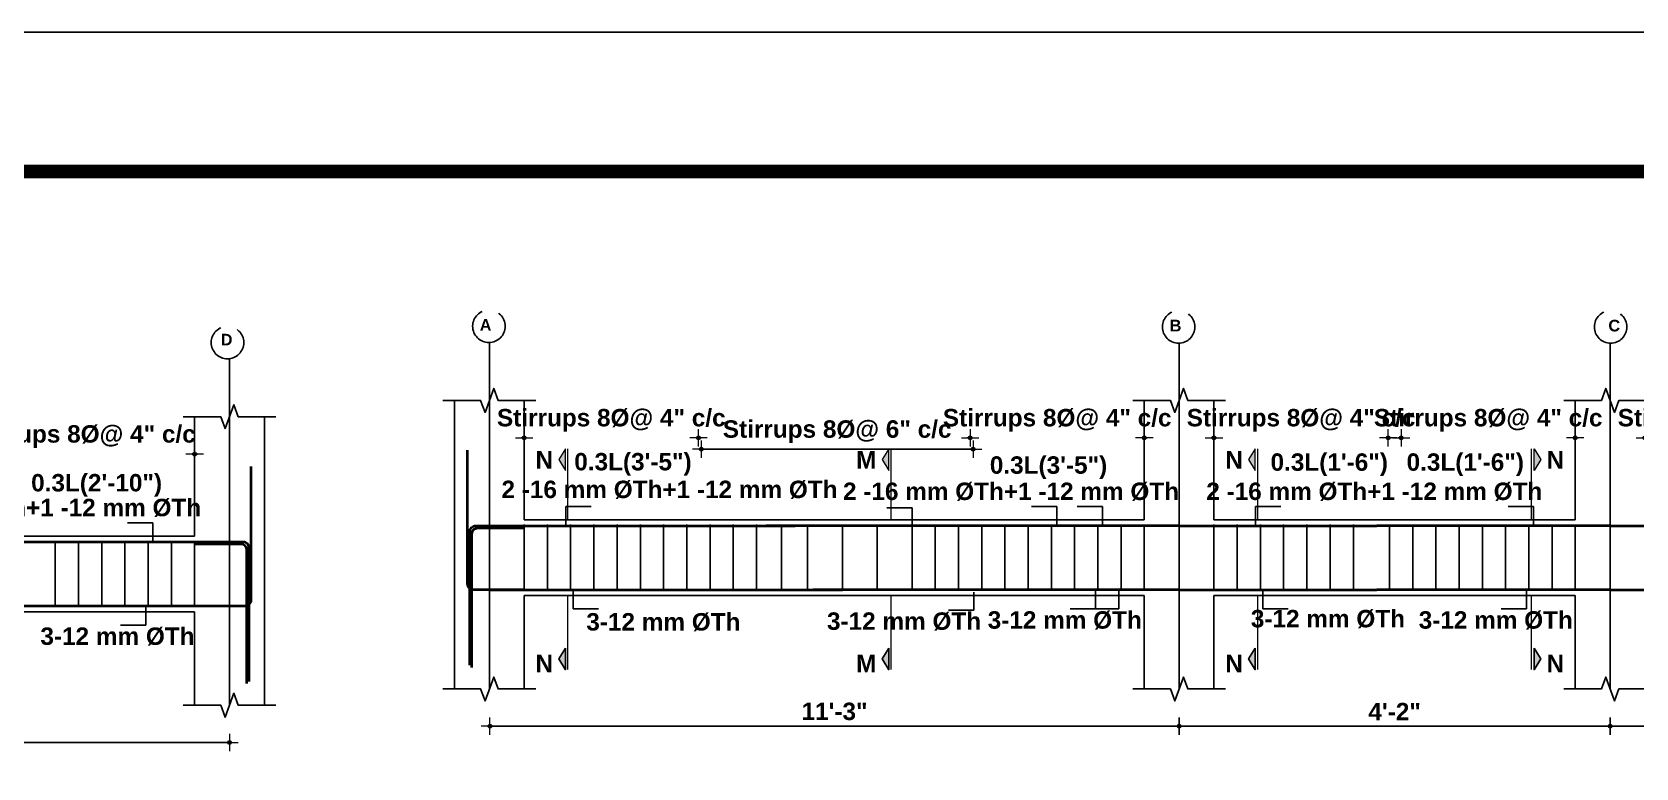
# Model space of a CAD drawing. Header units: inches. Extents: x -9998782 to 66725, y -6520505 to 8308.
# Drawn here: x -4995684 to -4995132, y -3257501 to -3257248 of the extents above; entities that cross this region are included whole.
import ezdxf

# ---------------------------------------------------------------- set-up
doc = ezdxf.new("R2010")
doc.units = ezdxf.units.IN
doc.header["$LTSCALE"] = 2
doc.header["$MEASUREMENT"] = 0
doc.header["$PDMODE"] = 34
doc.linetypes.add('ACAD_ISO02W100', pattern=[15, 12, -3])
doc.layers.get('0').update_dxf_attribs({"linetype": 'CONTINUOUS'})
doc.layers.get('DEFPOINTS').update_dxf_attribs({"color": 141, "linetype": 'CONTINUOUS'})
for name, color, linetype, lineweight in [('BAR', 5, 'CONTINUOUS', 40), ('dimension', 160, 'CONTINUOUS', 15), ('HATCH1', 4, 'ACAD_ISO02W100', 13), ('TEXT', 181, 'CONTINUOUS', 25)]:
    doc.layers.add(name, color=color, linetype=linetype, lineweight=lineweight)
doc.layers.add('STIRRUP', color=10, linetype='CONTINUOUS')
doc.styles.add('1.8 str', font='times.ttf', dxfattribs={"width": 0.8, "height": 6})
doc.styles.add('STYLE1', font='arialbd.ttf')
doc.dimstyles.new('1.4', dxfattribs={"dimscale": 0, "dimtxt": 6, "dimasz": 0.5, "dimexe": 2, "dimexo": 9, "dimgap": 2, "dimtad": 1, "dimdec": 0, "dimlfac": 0.5, "dimzin": 3, "dimdsep": 46, "dimlunit": 4, "dimtxsty": '1.8 str', "dimblk": 'DIM', "dimcen": 3, "dimdle": 3, "dimse1": 1, "dimse2": 1, "dimclrd": 256, "dimclre": 256, "dimclrt": 7, "dimadec": 1, "dimazin": 2, "dimtfac": 1, "dimtdec": 0, "dimtix": 1, "dimtofl": 0, "dimtmove": 2, "dimatfit": 3, "dimldrblk": 'arrow', "dimfxl": 2, "dimfrac": 2, "dimtolj": 2, "dimtzin": 0, "dimarcsym": 0})

# ---------------------------------------------------------------- blocks, each defined once
blk = doc.blocks.new('DIM')
at = {"layer": 'dimension'}
h = blk.add_hatch(color=256, dxfattribs=at)
h.paths.add_polyline_path([(0, 1.3), (0, 0), (1.3, 0, 0.414214)])
h.paths.add_polyline_path([(1.3, 0), (0, 0), (0, -1.3, 0.414214)])
h.paths.add_polyline_path([(0, 0), (-1.3, 0, 0.414214), (0, -1.3)])
h.paths.add_polyline_path([(0, 1.3, 0.414214), (-1.3, 0), (0, 0)])
for p, q in [((-6, 0), (6, 0)), ((0, 6), (0, -6))]:
    blk.add_line(p, q, dxfattribs=at)
blk.add_circle((0, 0), 1.28, dxfattribs=at)
blk = doc.blocks.new('*D767')
at = {"layer": 'DEFPOINTS', "color": 0, "ltscale": 10}
for p in [(-4995277.04, -3257387.38), (-4995277.04, -3257400.92), (-4995217.04, -3257418.43)]:
    blk.add_point(p, dxfattribs=at)
at = {"layer": 'dimension', "lineweight": -2, "ltscale": 10}
for p, q in [((-4995277.54, -3257387.38), (-4995278.04, -3257387.38)), ((-4995216.54, -3257387.38), (-4995216.04, -3257387.38))]:
    blk.add_line(p, q, dxfattribs=at)
at = {"layer": 'dimension', "lineweight": -2, "ltscale": 10, "xscale": 0.5, "yscale": 0.5, "zscale": 0.5}
blk.add_blockref('DIM', (-4995277.04, -3257387.38), dxfattribs=at)
at = {"layer": 'dimension', "lineweight": -2, "ltscale": 10, "xscale": 0.5, "yscale": 0.5, "zscale": 0.5, "rotation": 180}
blk.add_blockref('DIM', (-4995217.04, -3257387.38), dxfattribs=at)
at = {"layer": 'dimension', "color": 7, "ltscale": 10, "insert": (-4995247.04, -3257381.35), "char_height": 6, "attachment_point": 5, "style": 'STYLE1'}
blk.add_mtext('\\A2;Stirrups 8%%C@ 4" c/c', dxfattribs=at)
blk = doc.blocks.new('arrow')
at = {"layer": 'dimension'}
blk.add_lwpolyline([(1.2, 0, 0, 2.1, 0), (-2.3, 0, 0, 0, 0), (1.2, 0, 0, 0, 0)], format="xyseb", dxfattribs=at)
blk = doc.blocks.new('*D768')
at = {"layer": 'DEFPOINTS', "color": 0, "ltscale": 10}
for p in [(-4995301.04, -3257387.38), (-4995301.04, -3257400.92), (-4995361.04, -3257418.43)]:
    blk.add_point(p, dxfattribs=at)
at = {"layer": 'dimension', "lineweight": -2, "ltscale": 10}
for p, q in [((-4995361.54, -3257387.38), (-4995362.04, -3257387.38)), ((-4995300.54, -3257387.38), (-4995300.04, -3257387.38))]:
    blk.add_line(p, q, dxfattribs=at)
at = {"layer": 'dimension', "lineweight": -2, "ltscale": 10, "xscale": 0.5, "yscale": 0.5, "zscale": 0.5}
blk.add_blockref('DIM', (-4995361.04, -3257387.38), dxfattribs=at)
at = {"layer": 'dimension', "lineweight": -2, "ltscale": 10, "xscale": 0.5, "yscale": 0.5, "zscale": 0.5, "rotation": 180}
blk.add_blockref('DIM', (-4995301.04, -3257387.38), dxfattribs=at)
at = {"layer": 'dimension', "color": 7, "ltscale": 10, "insert": (-4995331.04, -3257381.35), "char_height": 6, "attachment_point": 5, "style": 'STYLE1'}
blk.add_mtext('\\A2;Stirrups 8%%C@ 4" c/c', dxfattribs=at)
blk = doc.blocks.new('*D769')
at = {"layer": 'DEFPOINTS', "color": 0, "ltscale": 10}
for p in [(-4995514.61, -3257387.38), (-4995514.61, -3257400.92), (-4995454.61, -3257418.43)]:
    blk.add_point(p, dxfattribs=at)
at = {"layer": 'dimension', "lineweight": -2, "ltscale": 10}
for p, q in [((-4995515.11, -3257387.38), (-4995515.61, -3257387.38)), ((-4995454.11, -3257387.38), (-4995453.61, -3257387.38))]:
    blk.add_line(p, q, dxfattribs=at)
at = {"layer": 'dimension', "lineweight": -2, "ltscale": 10, "xscale": 0.5, "yscale": 0.5, "zscale": 0.5}
blk.add_blockref('DIM', (-4995514.61, -3257387.38), dxfattribs=at)
at = {"layer": 'dimension', "lineweight": -2, "ltscale": 10, "xscale": 0.5, "yscale": 0.5, "zscale": 0.5, "rotation": 180}
blk.add_blockref('DIM', (-4995454.61, -3257387.38), dxfattribs=at)
at = {"layer": 'dimension', "color": 7, "ltscale": 10, "insert": (-4995484.61, -3257381.35), "char_height": 6, "attachment_point": 5, "style": 'STYLE1'}
blk.add_mtext('\\A2;Stirrups 8%%C@ 4" c/c', dxfattribs=at)
blk = doc.blocks.new('*D770')
at = {"layer": 'DEFPOINTS', "color": 0, "ltscale": 10}
for p in [(-4995453.6, -3257391.29), (-4995453.6, -3257422.72), (-4995360.03, -3257422.72)]:
    blk.add_point(p, dxfattribs=at)
at = {"layer": 'dimension', "lineweight": -2, "ltscale": 10}
blk.add_line((-4995360.53, -3257391.29), (-4995453.1, -3257391.29), dxfattribs=at)
at = {"layer": 'dimension', "lineweight": -2, "ltscale": 10, "xscale": 0.5, "yscale": 0.5, "zscale": 0.5, "rotation": 180}
blk.add_blockref('DIM', (-4995453.6, -3257391.29), dxfattribs=at)
at = {"layer": 'dimension', "lineweight": -2, "ltscale": 10, "xscale": 0.5, "yscale": 0.5, "zscale": 0.5}
blk.add_blockref('DIM', (-4995360.03, -3257391.29), dxfattribs=at)
at = {"layer": 'dimension', "color": 7, "ltscale": 10, "insert": (-4995406.82, -3257385.26), "char_height": 6, "attachment_point": 5, "style": 'STYLE1'}
blk.add_mtext('\\A2;Stirrups 8%%C@ 6" c/c', dxfattribs=at)
blk = doc.blocks.new('*D772')
at = {"layer": 'DEFPOINTS', "color": 0, "ltscale": 10}
for p in [(-4995152.6, -3257387.38), (-4995152.6, -3257400.92), (-4995212.6, -3257418.43)]:
    blk.add_point(p, dxfattribs=at)
at = {"layer": 'dimension', "lineweight": -2, "ltscale": 10}
for p, q in [((-4995213.1, -3257387.38), (-4995213.6, -3257387.38)), ((-4995152.1, -3257387.38), (-4995151.6, -3257387.38))]:
    blk.add_line(p, q, dxfattribs=at)
at = {"layer": 'dimension', "lineweight": -2, "ltscale": 10, "xscale": 0.5, "yscale": 0.5, "zscale": 0.5}
blk.add_blockref('DIM', (-4995212.6, -3257387.38), dxfattribs=at)
at = {"layer": 'dimension', "lineweight": -2, "ltscale": 10, "xscale": 0.5, "yscale": 0.5, "zscale": 0.5, "rotation": 180}
blk.add_blockref('DIM', (-4995152.6, -3257387.38), dxfattribs=at)
at = {"layer": 'dimension', "color": 7, "ltscale": 10, "insert": (-4995182.6, -3257381.35), "char_height": 6, "attachment_point": 5, "style": 'STYLE1'}
blk.add_mtext('\\A2;Stirrups 8%%C@ 4" c/c', dxfattribs=at)
blk = doc.blocks.new('*D773')
at = {"layer": 'DEFPOINTS', "color": 0, "ltscale": 10}
for p in [(-4995128.6, -3257387.38), (-4995128.6, -3257400.92), (-4995068.6, -3257418.43)]:
    blk.add_point(p, dxfattribs=at)
at = {"layer": 'dimension', "lineweight": -2, "ltscale": 10}
for p, q in [((-4995129.1, -3257387.38), (-4995129.6, -3257387.38)), ((-4995068.1, -3257387.38), (-4995067.6, -3257387.38))]:
    blk.add_line(p, q, dxfattribs=at)
at = {"layer": 'dimension', "lineweight": -2, "ltscale": 10, "xscale": 0.5, "yscale": 0.5, "zscale": 0.5}
blk.add_blockref('DIM', (-4995128.6, -3257387.38), dxfattribs=at)
at = {"layer": 'dimension', "lineweight": -2, "ltscale": 10, "xscale": 0.5, "yscale": 0.5, "zscale": 0.5, "rotation": 180}
blk.add_blockref('DIM', (-4995068.6, -3257387.38), dxfattribs=at)
at = {"layer": 'dimension', "color": 7, "ltscale": 10, "insert": (-4995098.6, -3257381.35), "char_height": 6, "attachment_point": 5, "style": 'STYLE1'}
blk.add_mtext('\\A2;Stirrups 8%%C@ 4" c/c', dxfattribs=at)
blk = doc.blocks.new('*D774')
at = {"layer": 'DEFPOINTS', "color": 0, "ltscale": 10}
for p in [(-4995526.39, -3257473.87), (-4995289.04, -3257473.87), (-4995526.39, -3257486.68)]:
    blk.add_point(p, dxfattribs=at)
at = {"layer": 'dimension', "lineweight": -2, "ltscale": 10}
blk.add_line((-4995289.54, -3257486.68), (-4995525.89, -3257486.68), dxfattribs=at)
at = {"layer": 'dimension', "lineweight": -2, "ltscale": 10, "xscale": 0.5, "yscale": 0.5, "zscale": 0.5, "rotation": 180}
blk.add_blockref('DIM', (-4995526.39, -3257486.68), dxfattribs=at)
at = {"layer": 'dimension', "lineweight": -2, "ltscale": 10, "xscale": 0.5, "yscale": 0.5, "zscale": 0.5}
blk.add_blockref('DIM', (-4995289.04, -3257486.68), dxfattribs=at)
at = {"layer": 'dimension', "color": 7, "ltscale": 10, "insert": (-4995407.72, -3257481.62), "char_height": 6, "attachment_point": 5, "style": 'STYLE1'}
blk.add_mtext('\\A2;11\'-3"', dxfattribs=at)
blk = doc.blocks.new('*D775')
at = {"layer": 'DEFPOINTS', "color": 0, "ltscale": 10}
for p in [(-4995140.6, -3257473.87), (-4994883.38, -3257473.87), (-4995140.6, -3257486.68)]:
    blk.add_point(p, dxfattribs=at)
at = {"layer": 'dimension', "lineweight": -2, "ltscale": 10}
blk.add_line((-4994883.88, -3257486.68), (-4995140.1, -3257486.68), dxfattribs=at)
at = {"layer": 'dimension', "lineweight": -2, "ltscale": 10, "xscale": 0.5, "yscale": 0.5, "zscale": 0.5, "rotation": 180}
blk.add_blockref('DIM', (-4995140.6, -3257486.68), dxfattribs=at)
at = {"layer": 'dimension', "lineweight": -2, "ltscale": 10, "xscale": 0.5, "yscale": 0.5, "zscale": 0.5}
blk.add_blockref('DIM', (-4994883.38, -3257486.68), dxfattribs=at)
at = {"layer": 'dimension', "color": 7, "ltscale": 10, "insert": (-4995011.99, -3257481.62), "char_height": 6, "attachment_point": 5, "style": 'STYLE1'}
blk.add_mtext('\\A2;9\'-11"', dxfattribs=at)
blk = doc.blocks.new('*D789')
at = {"layer": 'DEFPOINTS', "color": 0, "ltscale": 10}
for p in [(-4995289.04, -3257473.87), (-4995140.6, -3257473.87), (-4995289.04, -3257486.68)]:
    blk.add_point(p, dxfattribs=at)
at = {"layer": 'dimension', "lineweight": -2, "ltscale": 10}
blk.add_line((-4995141.1, -3257486.68), (-4995288.54, -3257486.68), dxfattribs=at)
at = {"layer": 'dimension', "lineweight": -2, "ltscale": 10, "xscale": 0.5, "yscale": 0.5, "zscale": 0.5, "rotation": 180}
blk.add_blockref('DIM', (-4995289.04, -3257486.68), dxfattribs=at)
at = {"layer": 'dimension', "lineweight": -2, "ltscale": 10, "xscale": 0.5, "yscale": 0.5, "zscale": 0.5}
blk.add_blockref('DIM', (-4995140.6, -3257486.68), dxfattribs=at)
at = {"layer": 'dimension', "color": 7, "ltscale": 10, "insert": (-4995214.82, -3257481.67), "char_height": 6, "attachment_point": 5, "style": 'STYLE1'}
blk.add_mtext('\\A2;4\'-2"', dxfattribs=at)
blk = doc.blocks.new('*D813')
at = {"layer": 'DEFPOINTS', "color": 0, "ltscale": 10}
for p in [(-4995706.11, -3257392.97), (-4995628.11, -3257404.94), (-4995706.11, -3257409.51)]:
    blk.add_point(p, dxfattribs=at)
at = {"layer": 'dimension', "lineweight": -2, "ltscale": 10}
for p, q in [((-4995706.61, -3257392.97), (-4995707.11, -3257392.97)), ((-4995627.61, -3257392.97), (-4995627.11, -3257392.97))]:
    blk.add_line(p, q, dxfattribs=at)
at = {"layer": 'dimension', "lineweight": -2, "ltscale": 10, "xscale": 0.5, "yscale": 0.5, "zscale": 0.5}
blk.add_blockref('DIM', (-4995706.11, -3257392.97), dxfattribs=at)
at = {"layer": 'dimension', "lineweight": -2, "ltscale": 10, "xscale": 0.5, "yscale": 0.5, "zscale": 0.5, "rotation": 180}
blk.add_blockref('DIM', (-4995628.11, -3257392.97), dxfattribs=at)
at = {"layer": 'dimension', "color": 7, "ltscale": 10, "insert": (-4995667.11, -3257386.94), "char_height": 6, "attachment_point": 5, "style": 'STYLE1'}
blk.add_mtext('\\A2;Stirrups 8%%C@ 4" c/c', dxfattribs=at)
blk = doc.blocks.new('*D818')
at = {"layer": 'DEFPOINTS', "color": 0, "ltscale": 10}
for p in [(-4995873.33, -3257479.46), (-4995616.11, -3257479.46), (-4995873.33, -3257492.28)]:
    blk.add_point(p, dxfattribs=at)
at = {"layer": 'dimension', "lineweight": -2, "ltscale": 10}
blk.add_line((-4995616.61, -3257492.28), (-4995872.83, -3257492.28), dxfattribs=at)
at = {"layer": 'dimension', "lineweight": -2, "ltscale": 10, "xscale": 0.5, "yscale": 0.5, "zscale": 0.5, "rotation": 180}
blk.add_blockref('DIM', (-4995873.33, -3257492.28), dxfattribs=at)
at = {"layer": 'dimension', "lineweight": -2, "ltscale": 10, "xscale": 0.5, "yscale": 0.5, "zscale": 0.5}
blk.add_blockref('DIM', (-4995616.11, -3257492.28), dxfattribs=at)
at = {"layer": 'dimension', "color": 7, "ltscale": 10, "insert": (-4995744.72, -3257487.21), "char_height": 6, "attachment_point": 5, "style": 'STYLE1'}
blk.add_mtext('\\A2;9\'-6"', dxfattribs=at)

msp = doc.modelspace()

# ---------------------------------------------------------------- hatches: boundary and pattern name
at = {"layer": 'TEXT', "ltscale": 10}
for points in [[(-4995500.41, -3257391.13), (-4995500.41, -3257398.64), (-4995502.72, -3257394.89)], [(-4995389.03, -3257391.13), (-4995389.03, -3257398.64), (-4995391.34, -3257394.89)], [(-4995262.84, -3257391.13), (-4995262.84, -3257398.64), (-4995265.15, -3257394.89)], [(-4995166.8, -3257391.13), (-4995166.8, -3257398.64), (-4995164.49, -3257394.89)], [(-4995500.41, -3257467.27), (-4995500.41, -3257459.77), (-4995502.72, -3257463.52)], [(-4995389.03, -3257467.27), (-4995389.03, -3257459.77), (-4995391.34, -3257463.52)], [(-4995262.84, -3257467.27), (-4995262.84, -3257459.77), (-4995265.15, -3257463.52)], [(-4995166.8, -3257467.27), (-4995166.8, -3257459.77), (-4995164.49, -3257463.52)]]:
    msp.add_hatch(color=256, dxfattribs=at).paths.add_polyline_path(points)

# ---------------------------------------------------------------- linework, layer by layer
for p, q in [((-4995526.61, -3257374.52), (-4995526.61, -3257354.56)), ((-4995289.04, -3257374.52), (-4995289.04, -3257354.56)), ((-4995140.6, -3257374.52), (-4995140.6, -3257354.56)), ((-4995616.11, -3257380.11), (-4995616.11, -3257360.16)), ((-4995526.61, -3257374.52), (-4995526.61, -3257473.87)), ((-4995289.04, -3257374.52), (-4995289.04, -3257473.87)), ((-4995140.6, -3257374.52), (-4995140.6, -3257473.87)), ((-4995616.11, -3257380.11), (-4995616.11, -3257479.46)), ((-4995526.61, -3257473.87), (-4995526.61, -3257453.92)), ((-4995289.04, -3257473.87), (-4995289.04, -3257453.92)), ((-4995140.6, -3257473.87), (-4995140.6, -3257453.92)), ((-4995616.11, -3257479.46), (-4995616.11, -3257459.51))]:
    msp.add_line(p, q)
at = {"ltscale": 10}
for p, q in [((-4995538.61, -3257418.43), (-4995538.61, -3257374.52)), ((-4995514.61, -3257415.68), (-4995514.61, -3257374.52)), ((-4995301.04, -3257415.68), (-4995301.04, -3257374.52)), ((-4995277.04, -3257415.68), (-4995277.04, -3257374.52)), ((-4995152.6, -3257415.68), (-4995152.6, -3257374.52)), ((-4995628.11, -3257421.27), (-4995628.11, -3257380.11)), ((-4995604.11, -3257447.27), (-4995604.11, -3257380.11)), ((-4995538.61, -3257473.87), (-4995538.61, -3257418.43)), ((-4995388.17, -3257415.68), (-4995514.61, -3257415.68)), ((-4995415.04, -3257415.68), (-4995301.04, -3257415.68)), ((-4995220.95, -3257415.68), (-4995277.04, -3257415.68)), ((-4995220.95, -3257415.68), (-4995152.6, -3257415.68)), ((-4995628.11, -3257421.27), (-4995742.11, -3257421.27)), ((-4995388.17, -3257441.68), (-4995514.61, -3257441.68)), ((-4995514.61, -3257473.87), (-4995514.61, -3257441.68)), ((-4995415.04, -3257441.68), (-4995301.04, -3257441.68)), ((-4995301.04, -3257473.87), (-4995301.04, -3257441.68)), ((-4995220.95, -3257441.68), (-4995277.04, -3257441.68)), ((-4995277.04, -3257473.87), (-4995277.04, -3257441.68)), ((-4995220.95, -3257441.68), (-4995152.6, -3257441.68)), ((-4995152.6, -3257473.87), (-4995152.6, -3257441.68)), ((-4995628.11, -3257447.27), (-4995742.11, -3257447.27)), ((-4995628.11, -3257479.46), (-4995628.11, -3257447.27)), ((-4995604.11, -3257479.46), (-4995604.11, -3257447.27))]:
    msp.add_line(p, q, dxfattribs=at)
msp.add_lwpolyline([(-4996473.25, -3259492.71), (-4996473.25, -3257247.67), (-4993298.45, -3257247.67), (-4993298.45, -3259492.71)], close=True)
at = {"const_width": 4.8}
msp.add_lwpolyline([(-4993346.45, -3259444.71), (-4993346.45, -3257295.67), (-4996329.25, -3257295.67), (-4996329.25, -3259444.71)], close=True, dxfattribs=at)
at = {"linetype": 'Continuous', "ltscale": 10}
for points in [[(-4995542.61, -3257374.52), (-4995529.61, -3257374.52), (-4995528.11, -3257378.64), (-4995525.11, -3257370.39), (-4995523.61, -3257374.52), (-4995510.61, -3257374.52)], [(-4995305.04, -3257374.52), (-4995292.04, -3257374.52), (-4995290.54, -3257378.64), (-4995287.54, -3257370.39), (-4995286.04, -3257374.52), (-4995273.04, -3257374.52)], [(-4995124.6, -3257374.52), (-4995137.6, -3257374.52), (-4995139.1, -3257378.64), (-4995142.1, -3257370.39), (-4995143.6, -3257374.52), (-4995156.6, -3257374.52)], [(-4995632.11, -3257380.11), (-4995619.11, -3257380.11), (-4995617.61, -3257384.23), (-4995614.61, -3257375.99), (-4995613.11, -3257380.11), (-4995600.11, -3257380.11)], [(-4995542.61, -3257473.87), (-4995529.61, -3257473.87), (-4995528.11, -3257477.99), (-4995525.11, -3257469.75), (-4995523.61, -3257473.87), (-4995510.61, -3257473.87)], [(-4995305.04, -3257473.87), (-4995292.04, -3257473.87), (-4995290.54, -3257477.99), (-4995287.54, -3257469.75), (-4995286.04, -3257473.87), (-4995273.04, -3257473.87)], [(-4995124.6, -3257473.87), (-4995137.6, -3257473.87), (-4995139.1, -3257477.99), (-4995142.1, -3257469.75), (-4995143.6, -3257473.87), (-4995156.6, -3257473.87)], [(-4995632.11, -3257479.46), (-4995619.11, -3257479.46), (-4995617.61, -3257483.59), (-4995614.61, -3257475.34), (-4995613.11, -3257479.46), (-4995600.11, -3257479.46)]]:
    msp.add_lwpolyline(points, dxfattribs=at)
at = {"layer": 'BAR', "ltscale": 10}
for p, q in [((-4995526.61, -3257417.68), (-4995421.26, -3257417.68)), ((-4995289.04, -3257417.68), (-4995431.26, -3257417.68)), ((-4995289.04, -3257417.68), (-4995220.95, -3257417.68)), ((-4995140.6, -3257417.68), (-4995220.95, -3257417.68)), ((-4995140.6, -3257417.68), (-4994999.38, -3257417.68)), ((-4995526.61, -3257439.68), (-4995405.04, -3257439.68)), ((-4995289.04, -3257439.68), (-4995415.04, -3257439.68)), ((-4995289.04, -3257439.68), (-4995220.95, -3257439.68)), ((-4995140.6, -3257439.68), (-4995220.95, -3257439.68)), ((-4995140.6, -3257439.68), (-4994999.38, -3257439.68))]:
    msp.add_line(p, q, dxfattribs=at)
for points in [[(-4995514.61, -3257439.68), (-4995532.09, -3257439.68, -0.414214), (-4995534.11, -3257437.67), (-4995534.11, -3257391.68)], [(-4995628.11, -3257445.27), (-4995610.63, -3257445.27, 0.414214), (-4995608.61, -3257443.26), (-4995608.61, -3257397.27)], [(-4995533.36, -3257465.68), (-4995533.36, -3257419.7, -0.414214), (-4995531.34, -3257417.68), (-4995514.61, -3257417.68)], [(-4995532.61, -3257466.43), (-4995532.61, -3257420.45, -0.414214), (-4995530.59, -3257418.43), (-4995514.61, -3257418.43)], [(-4995609.36, -3257471.27), (-4995609.36, -3257425.29, 0.414214), (-4995611.38, -3257423.27), (-4995628.11, -3257423.27)], [(-4995610.11, -3257472.02), (-4995610.11, -3257426.04, 0.414214), (-4995612.13, -3257424.02), (-4995628.11, -3257424.02)]]:
    msp.add_lwpolyline(points, format="xyb", dxfattribs=at)
for points in [[(-4995616.11, -3257423.27), (-4995742.11, -3257423.27)], [(-4995742.11, -3257445.27), (-4995616.11, -3257445.27)]]:
    msp.add_lwpolyline(points, dxfattribs=at)
at = {"layer": 'dimension', "ltscale": 10}
for p, q in [((-4995499.55, -3257415.68), (-4995499.55, -3257391.18)), ((-4995388.17, -3257415.68), (-4995388.17, -3257391.18)), ((-4995261.98, -3257415.68), (-4995261.98, -3257391.18)), ((-4995167.66, -3257415.68), (-4995167.66, -3257391.18)), ((-4995499.55, -3257467.22), (-4995499.55, -3257441.68)), ((-4995388.17, -3257467.22), (-4995388.17, -3257441.68)), ((-4995261.98, -3257467.22), (-4995261.98, -3257441.68)), ((-4995167.66, -3257467.22), (-4995167.66, -3257441.68))]:
    msp.add_line(p, q, dxfattribs=at)
for points in [[(-4995500.41, -3257398.64), (-4995500.41, -3257391.13), (-4995502.72, -3257394.89), (-4995500.41, -3257398.64)], [(-4995389.03, -3257398.64), (-4995389.03, -3257391.13), (-4995391.34, -3257394.89), (-4995389.03, -3257398.64)], [(-4995262.84, -3257398.64), (-4995262.84, -3257391.13), (-4995265.15, -3257394.89), (-4995262.84, -3257398.64)], [(-4995166.8, -3257398.64), (-4995166.8, -3257391.13), (-4995164.49, -3257394.89), (-4995166.8, -3257398.64)]]:
    msp.add_lwpolyline(points, dxfattribs=at)
at = {"layer": 'HATCH1', "lineweight": 25}
for centre in [(-4995526.77, -3257348.97), (-4995289.21, -3257349.19), (-4995140.43, -3257349.19), (-4995616.8, -3257354.58)]:
    msp.add_circle(centre, 5.6, dxfattribs=at)
at = {"layer": 'STIRRUP'}
for p, q in [((-4995514.61, -3257417.28), (-4995514.61, -3257440.08)), ((-4995506.61, -3257417.28), (-4995506.61, -3257440.08)), ((-4995498.61, -3257417.28), (-4995498.61, -3257440.08)), ((-4995490.61, -3257417.28), (-4995490.61, -3257440.08)), ((-4995482.61, -3257417.28), (-4995482.61, -3257440.08)), ((-4995474.61, -3257417.28), (-4995474.61, -3257440.08)), ((-4995466.61, -3257417.28), (-4995466.61, -3257440.08)), ((-4995458.61, -3257417.28), (-4995458.61, -3257440.08)), ((-4995450.61, -3257417.28), (-4995450.61, -3257440.08)), ((-4995442.61, -3257417.28), (-4995442.61, -3257440.08)), ((-4995434.61, -3257417.28), (-4995434.61, -3257440.08)), ((-4995426.03, -3257417.28), (-4995426.03, -3257440.08)), ((-4995417.04, -3257417.28), (-4995417.04, -3257440.08)), ((-4995405.04, -3257417.28), (-4995405.04, -3257440.08)), ((-4995393.04, -3257417.28), (-4995393.04, -3257440.08)), ((-4995381.04, -3257417.28), (-4995381.04, -3257440.08)), ((-4995373.04, -3257417.28), (-4995373.04, -3257440.08)), ((-4995365.04, -3257417.28), (-4995365.04, -3257440.08)), ((-4995357.04, -3257417.28), (-4995357.04, -3257440.08)), ((-4995349.04, -3257417.28), (-4995349.04, -3257440.08)), ((-4995341.04, -3257417.28), (-4995341.04, -3257440.08)), ((-4995333.04, -3257417.28), (-4995333.04, -3257440.08)), ((-4995325.04, -3257417.28), (-4995325.04, -3257440.08)), ((-4995317.04, -3257417.28), (-4995317.04, -3257440.08)), ((-4995309.04, -3257417.28), (-4995309.04, -3257440.08)), ((-4995301.04, -3257417.28), (-4995301.04, -3257440.08)), ((-4995277.04, -3257417.28), (-4995277.04, -3257440.08)), ((-4995269.04, -3257417.28), (-4995269.04, -3257440.08)), ((-4995261.04, -3257417.28), (-4995261.04, -3257440.08)), ((-4995253.04, -3257417.28), (-4995253.04, -3257440.08)), ((-4995245.04, -3257417.28), (-4995245.04, -3257440.08)), ((-4995237.04, -3257417.28), (-4995237.04, -3257440.08)), ((-4995229.04, -3257417.28), (-4995229.04, -3257440.08)), ((-4995216.6, -3257417.28), (-4995216.6, -3257440.08)), ((-4995208.6, -3257417.28), (-4995208.6, -3257440.08)), ((-4995200.6, -3257417.28), (-4995200.6, -3257440.08)), ((-4995192.6, -3257417.28), (-4995192.6, -3257440.08)), ((-4995184.6, -3257417.28), (-4995184.6, -3257440.08)), ((-4995176.6, -3257417.28), (-4995176.6, -3257440.08)), ((-4995168.6, -3257417.28), (-4995168.6, -3257440.08)), ((-4995160.6, -3257417.28), (-4995160.6, -3257440.08)), ((-4995152.6, -3257417.28), (-4995152.6, -3257440.08)), ((-4995676.11, -3257422.87), (-4995676.11, -3257445.67)), ((-4995668.11, -3257422.87), (-4995668.11, -3257445.67)), ((-4995660.11, -3257422.87), (-4995660.11, -3257445.67)), ((-4995652.11, -3257422.87), (-4995652.11, -3257445.67)), ((-4995644.11, -3257422.87), (-4995644.11, -3257445.67)), ((-4995636.11, -3257422.87), (-4995636.11, -3257445.67)), ((-4995628.11, -3257422.87), (-4995628.11, -3257445.67))]:
    msp.add_line(p, q, dxfattribs=at)
at = {"layer": 'TEXT', "ltscale": 10}
for points in [[(-4995500.41, -3257459.77), (-4995500.41, -3257467.27), (-4995502.72, -3257463.52), (-4995500.41, -3257459.77)], [(-4995389.03, -3257459.77), (-4995389.03, -3257467.27), (-4995391.34, -3257463.52), (-4995389.03, -3257459.77)], [(-4995262.84, -3257459.77), (-4995262.84, -3257467.27), (-4995265.15, -3257463.52), (-4995262.84, -3257459.77)], [(-4995166.8, -3257459.77), (-4995166.8, -3257467.27), (-4995164.49, -3257463.52), (-4995166.8, -3257459.77)]]:
    msp.add_lwpolyline(points, dxfattribs=at)

# ---------------------------------------------------------------- texts
at = {"layer": 'HATCH1', "lineweight": 25, "style": 'STYLE1'}
for s, p in [('A', (-4995529.92, -3257350.52)), ('B', (-4995292.28, -3257350.74)), ('C', (-4995141.2, -3257350.74)), ('D', (-4995619.12, -3257355.57))]:
    msp.add_text(s, height=4, dxfattribs=at).set_placement(p)
at = {"layer": 'TEXT', "ltscale": 10, "style": 'STYLE1'}
for s, p in [('N', (-4995510.71, -3257397.97)), ('M', (-4995400.3, -3257397.97)), ('N', (-4995273.15, -3257397.97)), ('N', (-4995162.5, -3257397.97)), ('2 -16 mm %%CTh+1 -12 mm %%CTh', (-4995522.43, -3257408.14)), ('2 -16 mm %%CTh+1 -12 mm %%CTh', (-4995404.81, -3257408.8)), ('2 -16 mm %%CTh+1 -12 mm %%CTh', (-4995279.69, -3257408.8)), ('2 -16 mm %%CTh+1 -12 mm %%CTh', (-4995741.6, -3257414.39)), ('3-12 mm %%CTh ', (-4995410.33, -3257453.5)), ('3-12 mm %%CTh ', (-4995354.97, -3257453.1)), ('3-12 mm %%CTh ', (-4995264.34, -3257452.65)), ('3-12 mm %%CTh ', (-4995206.53, -3257453.1)), ('3-12 mm %%CTh ', (-4995681.24, -3257458.69)), ('3-12 mm %%CTh ', (-4995493.22, -3257453.74)), ('N', (-4995510.71, -3257468.1)), ('M', (-4995400.3, -3257468.1)), ('N', (-4995273.15, -3257468.1)), ('N', (-4995162.5, -3257468.1))]:
    msp.add_text(s, height=6, dxfattribs=at).set_placement(p)
at = {"layer": 'TEXT', "style": 'STYLE1'}
for s, p in [('0.3L(3\'-5")', (-4995497.37, -3257398.6)), ('0.3L(3\'-5")', (-4995354.24, -3257399.76)), ('0.3L(1\'-6")', (-4995257.56, -3257398.74)), ('0.3L(1\'-6")', (-4995210.71, -3257398.74)), ('0.3L(2\'-10")', (-4995684.43, -3257405.85))]:
    msp.add_text(s, height=6, dxfattribs=at).set_placement(p)

# ---------------------------------------------------------------- dimensions: what is measured, and where the dimension line sits
at = {"layer": 'dimension', "ltscale": 10}
for base, p1, p2, text, picture, middle in [((-4995514.61, -3257387.38), (-4995454.61, -3257418.43), (-4995514.61, -3257400.92), 'Stirrups 8%%C@ 4" c/c', '*D769', (-4995484.61, -3257381.35)), ((-4995277.04, -3257387.38), (-4995217.04, -3257418.43), (-4995277.04, -3257400.92), 'Stirrups 8%%C@ 4" c/c', '*D767', (-4995247.04, -3257381.35)), ((-4995128.6, -3257387.38), (-4995068.6, -3257418.43), (-4995128.6, -3257400.92), 'Stirrups 8%%C@ 4" c/c', '*D773', (-4995098.6, -3257381.35)), ((-4995706.11, -3257392.97), (-4995628.11, -3257404.94), (-4995706.11, -3257409.51), 'Stirrups 8%%C@ 4" c/c', '*D813', (-4995667.11, -3257386.94)), ((-4995453.6, -3257391.29), (-4995360.03, -3257422.72), (-4995453.6, -3257422.72), 'Stirrups 8%%C@ 6" c/c', '*D770', (-4995406.82, -3257385.26)), ((-4995526.39, -3257486.68), (-4995289.04, -3257473.87), (-4995526.39, -3257473.87), '11\'-3"', '*D774', (-4995407.72, -3257481.62)), ((-4995289.04, -3257486.68), (-4995140.6, -3257473.87), (-4995289.04, -3257473.87), '4\'-2"', '*D789', (-4995214.82, -3257481.67)), ((-4995140.6, -3257486.68), (-4994883.38, -3257473.87), (-4995140.6, -3257473.87), '9\'-11"', '*D775', (-4995011.99, -3257481.62)), ((-4995873.33, -3257492.28), (-4995616.11, -3257479.46), (-4995873.33, -3257479.46), '9\'-6"', '*D818', (-4995744.72, -3257487.21))]:
    dim = msp.add_linear_dim(base=base, p1=p1, p2=p2, angle=180, text=text, dimstyle='1.4', override={"dimscale": 1, "dimtxsty": 'STYLE1'}, dxfattribs=at)
    dim.commit()
    dim.dimension.update_dxf_attribs({"geometry": picture, "text_midpoint": middle})
for base, p1, p2, picture, middle in [((-4995301.04, -3257387.38), (-4995361.04, -3257418.43), (-4995301.04, -3257400.92), '*D768', (-4995331.04, -3257381.35)), ((-4995152.6, -3257387.38), (-4995212.6, -3257418.43), (-4995152.6, -3257400.92), '*D772', (-4995182.6, -3257381.35))]:
    dim = msp.add_linear_dim(base=base, p1=p1, p2=p2, text='Stirrups 8%%C@ 4" c/c', dimstyle='1.4', override={"dimscale": 1, "dimtxsty": 'STYLE1'}, dxfattribs=at)
    dim.commit()
    dim.dimension.update_dxf_attribs({"geometry": picture, "text_midpoint": middle})

# ---------------------------------------------------------------- leaders
for points in [[(-4995500.25, -3257417.28), (-4995500.25, -3257411.07), (-4995491.53, -3257411.07)], [(-4995381.04, -3257417.68), (-4995381.04, -3257411.47), (-4995389.76, -3257411.47)], [(-4995331.13, -3257417.28), (-4995331.13, -3257411.07), (-4995339.85, -3257411.07)], [(-4995315.4, -3257417.28), (-4995315.4, -3257411.07), (-4995324.12, -3257411.07)], [(-4995262.69, -3257417.28), (-4995262.69, -3257411.07), (-4995253.97, -3257411.07)], [(-4995166.95, -3257417.28), (-4995166.95, -3257411.07), (-4995175.67, -3257411.07)], [(-4995642.47, -3257422.87), (-4995642.47, -3257416.66), (-4995651.19, -3257416.66)], [(-4995497.77, -3257440.08), (-4995497.77, -3257446.29), (-4995489.05, -3257446.29)], [(-4995359.77, -3257440.48), (-4995359.77, -3257446.69), (-4995368.49, -3257446.69)], [(-4995317.88, -3257440.08), (-4995317.88, -3257446.29), (-4995326.6, -3257446.29)], [(-4995309.85, -3257440.08), (-4995309.85, -3257446.29), (-4995318.57, -3257446.29)], [(-4995260.2, -3257440.08), (-4995260.2, -3257446.29), (-4995251.48, -3257446.29)], [(-4995169.44, -3257440.08), (-4995169.44, -3257446.29), (-4995178.16, -3257446.29)], [(-4995644.95, -3257445.67), (-4995644.95, -3257451.88), (-4995653.67, -3257451.88)]]:
    msp.add_leader(points, dimstyle='1.4', override={"dimscale": 1, "dimtxsty": 'STYLE1'}, dxfattribs=at)

doc.saveas('drawing.dxf')
